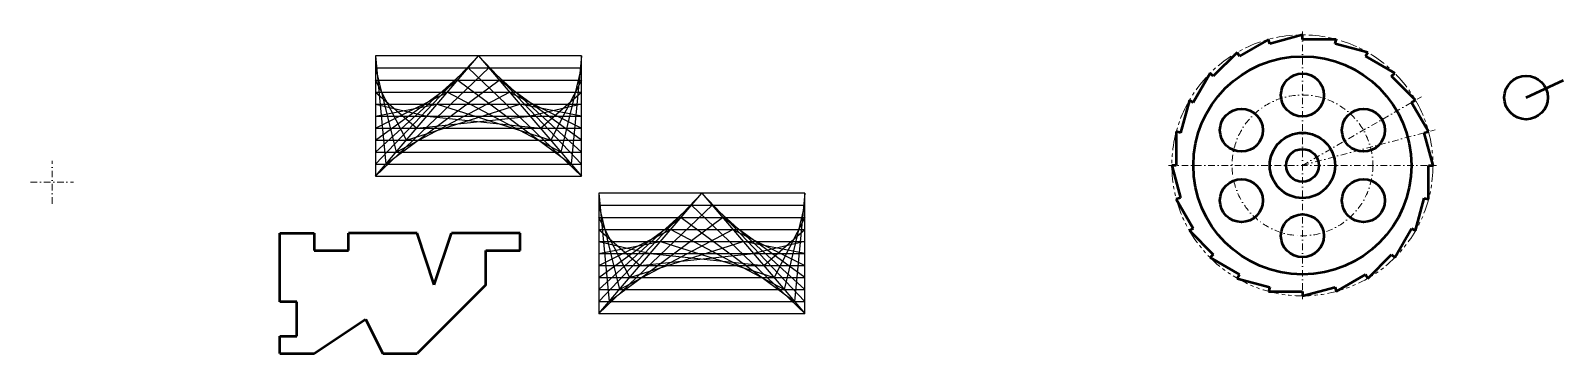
# Model space of a CAD drawing. Header units: millimetres. Extents: x 50 to 942, y 150 to 338.
import ezdxf

# ---------------------------------------------------------------- set-up
doc = ezdxf.new("R2010")
doc.units = ezdxf.units.MM
doc.header["$LTSCALE"] = 0.6
doc.linetypes.add('DASHDOT2', pattern=[12.7, 6.35, -3.175, 0, -3.175])
doc.linetypes.add('PHANTOM2', pattern=[31.75, 15.875, -3.175, 3.175, -3.175, 3.175, -3.175])
for name, color, linetype, lineweight in [('Eje', 3, 'DASHDOT2', 18), ('Fantasma', 5, 'PHANTOM2', 9), ('Perfil visible', 7, 'Continuous', 50)]:
    doc.layers.add(name, color=color, linetype=linetype, lineweight=lineweight)

# ---------------------------------------------------------------- blocks, each defined once
blk = doc.blocks.new('*U4')
at = {"layer": 'Perfil visible'}
blk.add_circle((0, 0), 12.5, dxfattribs=at)
blk = doc.blocks.new('*U5')
at = {"layer": 'Perfil visible', "color": 0, "linetype": 'ByBlock', "lineweight": -2, "transparency": 16777216}
blk.add_blockref('*U4', (790.57, 300.75), dxfattribs=at)
for p, rotation in [((755.06, 280.25), 59.99999999999999), ((826.07, 280.25), 299.9999999999999), ((755.06, 239.25), 120), ((826.07, 239.25), 240), ((790.57, 218.75), 180)]:
    blk.add_blockref('*U4', p, dxfattribs=dict(at, rotation=rotation))
blk = doc.blocks.new('*U6')
at = {"layer": 'Perfil visible'}
for p, q in [((-2.55, 9.16), (-0.04, 9.84)), ((2.55, -9.84), (-2.55, 9.16))]:
    blk.add_line(p, q, dxfattribs=at)
blk = doc.blocks.new('*U7')
at = {"layer": 'Perfil visible', "color": 0, "linetype": 'ByBlock', "lineweight": -2, "transparency": 16777216}
for p, rotation in [((762.05, 328.16), 104.9999999999997), ((780.73, 333.21), 89.99999999999977), ((800.08, 333.25), 74.99999999999986), ((818.78, 328.29), 59.99999999999993), ((745.32, 318.45), 119.9999999999998), ((835.55, 318.65), 44.99999999999999), ((731.67, 304.74), 134.9999999999997), ((849.26, 305), 30), ((722.03, 287.96), 149.9999999999997), ((858.97, 288.27), 15), ((717.07, 269.27), 164.9999999999997), ((717.11, 249.92), 180), ((864.06, 250.24), 344.9999999999992), ((722.16, 231.24), 194.9999999999995), ((859.1, 231.54), 329.9999999999993), ((731.87, 214.51), 209.9999999999996), ((849.46, 214.77), 314.9999999999993), ((745.58, 200.86), 224.9999999999995), ((835.81, 201.06), 299.9999999999993), ((762.36, 191.22), 239.9999999999995), ((819.08, 191.35), 284.9999999999994), ((781.05, 186.26), 254.9999999999995), ((800.4, 186.3), 269.9999999999994)]:
    blk.add_blockref('*U6', p, dxfattribs=dict(at, rotation=rotation))
blk.add_blockref('*U6', (864.02, 269.59), dxfattribs=at)

msp = doc.modelspace()

# ---------------------------------------------------------------- linework, layer by layer
for p, q in [((370.99, 323.49), (250.99, 323.49)), ((250.99, 323.49), (250.99, 253.49)), ((250.99, 253.49), (310.99, 323.49)), ((250.99, 323.49), (256.99, 260.49)), ((250.99, 260.49), (310.99, 323.49)), ((310.99, 323.49), (370.99, 253.49)), ((370.99, 260.49), (310.99, 323.49)), ((370.99, 323.49), (364.99, 260.49)), ((370.99, 253.49), (370.99, 323.49)), ((250.99, 316.49), (370.99, 316.49)), ((250.99, 316.49), (262.99, 267.49)), ((250.99, 267.49), (304.99, 316.49)), ((250.99, 253.49), (316.99, 316.49)), ((304.99, 316.49), (370.99, 253.49)), ((316.99, 316.49), (370.99, 267.49)), ((358.99, 267.49), (370.99, 316.49)), ((250.99, 309.49), (370.99, 309.49)), ((268.99, 274.49), (250.99, 309.49)), ((250.99, 274.49), (298.99, 309.49)), ((256.99, 260.49), (322.99, 309.49)), ((298.99, 309.49), (364.99, 260.49)), ((370.99, 274.49), (322.99, 309.49)), ((370.99, 309.49), (352.99, 274.49)), ((250.99, 302.49), (370.99, 302.49)), ((250.99, 302.49), (274.99, 281.49)), ((250.99, 281.49), (292.99, 302.49)), ((250.99, 295.49), (370.99, 295.49)), ((250.99, 295.49), (280.99, 288.49)), ((250.99, 288.49), (286.99, 295.49)), ((262.99, 267.49), (328.99, 302.49)), ((268.99, 274.49), (334.99, 295.49)), ((286.99, 295.49), (352.99, 274.49)), ((292.99, 302.49), (358.99, 267.49)), ((328.99, 302.49), (370.99, 281.49)), ((370.99, 288.49), (334.99, 295.49)), ((370.99, 295.49), (340.99, 288.49)), ((346.99, 281.49), (370.99, 302.49)), ((250.99, 288.49), (370.99, 288.49)), ((274.99, 281.49), (340.99, 288.49)), ((280.99, 288.49), (346.99, 281.49)), ((250.99, 281.49), (370.99, 281.49)), ((250.99, 274.49), (370.99, 274.49)), ((250.99, 267.49), (370.99, 267.49)), ((250.99, 260.49), (370.99, 260.49)), ((250.99, 253.49), (370.99, 253.49)), ((500.99, 243.49), (380.99, 243.49)), ((380.99, 243.49), (380.99, 173.49)), ((380.99, 173.49), (440.99, 243.49)), ((380.99, 243.49), (386.99, 180.49)), ((380.99, 180.49), (440.99, 243.49)), ((440.99, 243.49), (500.99, 173.49)), ((500.99, 180.49), (440.99, 243.49)), ((500.99, 243.49), (494.99, 180.49)), ((500.99, 173.49), (500.99, 243.49)), ((380.99, 236.49), (500.99, 236.49)), ((380.99, 236.49), (392.99, 187.49)), ((380.99, 187.49), (434.99, 236.49)), ((380.99, 173.49), (446.99, 236.49)), ((434.99, 236.49), (500.99, 173.49)), ((446.99, 236.49), (500.99, 187.49)), ((488.99, 187.49), (500.99, 236.49)), ((380.99, 229.49), (500.99, 229.49)), ((398.99, 194.49), (380.99, 229.49)), ((380.99, 194.49), (428.99, 229.49)), ((386.99, 180.49), (452.99, 229.49)), ((428.99, 229.49), (494.99, 180.49)), ((500.99, 194.49), (452.99, 229.49)), ((500.99, 229.49), (482.99, 194.49)), ((380.99, 222.49), (500.99, 222.49)), ((380.99, 222.49), (404.99, 201.49)), ((380.99, 201.49), (422.99, 222.49)), ((380.99, 215.49), (500.99, 215.49)), ((380.99, 215.49), (410.99, 208.49)), ((380.99, 208.49), (416.99, 215.49)), ((392.99, 187.49), (458.99, 222.49)), ((398.99, 194.49), (464.99, 215.49)), ((416.99, 215.49), (482.99, 194.49)), ((422.99, 222.49), (488.99, 187.49)), ((458.99, 222.49), (500.99, 201.49)), ((500.99, 208.49), (464.99, 215.49)), ((500.99, 215.49), (470.99, 208.49)), ((476.99, 201.49), (500.99, 222.49)), ((380.99, 208.49), (500.99, 208.49)), ((404.99, 201.49), (470.99, 208.49)), ((410.99, 208.49), (476.99, 201.49)), ((380.99, 201.49), (500.99, 201.49)), ((380.99, 194.49), (500.99, 194.49)), ((380.99, 187.49), (500.99, 187.49)), ((380.99, 180.49), (500.99, 180.49)), ((380.99, 173.49), (500.99, 173.49))]:
    msp.add_line(p, q)
at = {"layer": 'Eje'}
for p, q in [((790.57, 337.75), (790.57, 181.75)), ((790.57, 259.75), (859.85, 299.75)), ((790.57, 259.75), (867.84, 280.46)), ((62.77, 237.43), (62.77, 262.43)), ((712.57, 259.75), (868.57, 259.75)), ((50.27, 249.93), (75.27, 249.93))]:
    msp.add_line(p, q, dxfattribs=at)
msp.add_circle((790.57, 259.75), 41, dxfattribs=at)
at = {"layer": 'Fantasma'}
msp.add_circle((790.57, 259.75), 76, dxfattribs=at)
at = {"layer": 'Perfil visible'}
for p, q in [((920.75, 299.27), (942.44, 309.38)), ((195.24, 180.25), (195.24, 220.25)), ((195.24, 220.25), (215.24, 220.25)), ((215.24, 220.25), (215.24, 210.25)), ((235.24, 210.25), (235.24, 220.25)), ((275.24, 220.25), (235.24, 220.25)), ((285.24, 190.25), (275.24, 220.25)), ((285.24, 190.25), (295.24, 220.25)), ((335.24, 220.25), (295.24, 220.25)), ((335.24, 210.25), (335.24, 220.25)), ((215.24, 210.25), (235.24, 210.25)), ((315.24, 190.25), (315.24, 210.25)), ((315.24, 210.25), (335.24, 210.25)), ((315.24, 190.25), (275.24, 150.25)), ((205.24, 180.25), (195.24, 180.25)), ((205.24, 160.25), (205.24, 180.25)), ((215.24, 150.25), (245.24, 170.25)), ((245.24, 170.25), (255.24, 150.25)), ((195.24, 150.25), (195.24, 160.25)), ((195.24, 160.25), (205.24, 160.25)), ((195.24, 150.25), (215.24, 150.25)), ((255.24, 150.25), (275.24, 150.25))]:
    msp.add_line(p, q, dxfattribs=at)
for centre, radius in [((790.57, 259.75), 63.5), ((920.75, 299.27), 12.69), ((790.57, 259.75), 19), ((790.57, 259.75), 9.53)]:
    msp.add_circle(centre, radius, dxfattribs=at)

# ---------------------------------------------------------------- block references
for name in ['*U7', '*U5']:
    msp.add_blockref(name, (0, 0), dxfattribs=at)

doc.saveas('drawing.dxf')
